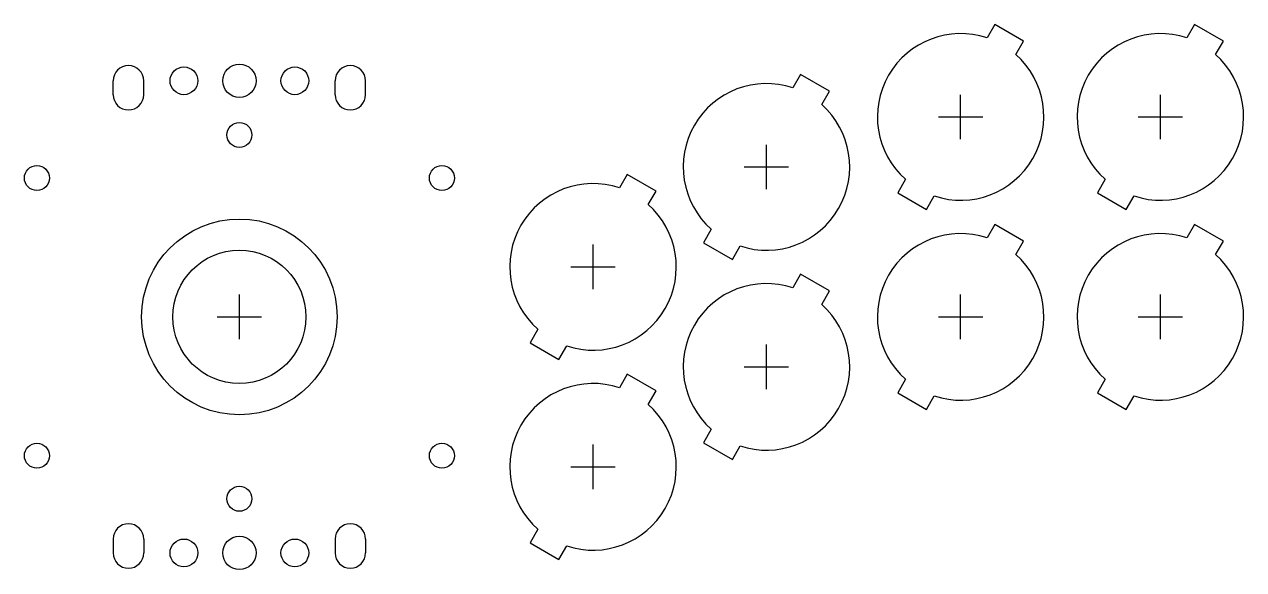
# Model space of a CAD drawing. Header units: millimetres. Extents: x -39 to 181, y -46 to 53.
import ezdxf

# ---------------------------------------------------------------- set-up
doc = ezdxf.new("R2010")
doc.units = ezdxf.units.MM
for name, color, linetype in [('BUTTONS', 1, 'Continuous'), ('GL_PLATE_HOLES', 2, 'Continuous'), ('JOYSTICK_BORE_24', 5, 'Continuous'), ('JOYSTICK_BORE_35.25', 3, 'Continuous'), ('REFERENCE', 8, 'Continuous')]:
    doc.layers.add(name, color=color, linetype=linetype)

msp = doc.modelspace()

# ---------------------------------------------------------------- linework, layer by layer
at = {"layer": 'BUTTONS'}
for points in [[(134.75, 50.23, 0.816497), (120.05, 24.77), (118.65, 22.34), (123.85, 19.34), (125.25, 21.77, 0.816497), (139.95, 47.23), (141.35, 49.66), (136.15, 52.66)], [(170.75, 50.23, 0.816497), (156.05, 24.77), (154.65, 22.34), (159.85, 19.34), (161.25, 21.77, 0.816497), (175.95, 47.23), (177.35, 49.66), (172.15, 52.66)], [(99.75, 41.23, 0.816497), (85.05, 15.77), (83.65, 13.34), (88.85, 10.34), (90.25, 12.77, 0.816497), (104.95, 38.23), (106.35, 40.66), (101.15, 43.66)], [(68.5, 23.23, 0.816497), (53.8, -2.23), (52.4, -4.66), (57.6, -7.66), (59, -5.23, 0.816497), (73.7, 20.23), (75.1, 22.66), (69.9, 25.66)], [(134.75, 14.23, 0.816497), (120.05, -11.23), (118.65, -13.66), (123.85, -16.66), (125.25, -14.23, 0.816497), (139.95, 11.23), (141.35, 13.66), (136.15, 16.66)], [(170.75, 14.23, 0.816497), (156.05, -11.23), (154.65, -13.66), (159.85, -16.66), (161.25, -14.23, 0.816497), (175.95, 11.23), (177.35, 13.66), (172.15, 16.66)], [(99.75, 5.23, 0.816497), (85.05, -20.23), (83.65, -22.66), (88.85, -25.66), (90.25, -23.23, 0.816497), (104.95, 2.23), (106.35, 4.66), (101.15, 7.66)], [(68.5, -12.77, 0.816497), (53.8, -38.23), (52.4, -40.66), (57.6, -43.66), (59, -41.23, 0.816497), (73.7, -15.77), (75.1, -13.34), (69.9, -10.34)]]:
    msp.add_lwpolyline(points, format="xyb", close=True, dxfattribs=at)
at = {"layer": 'GL_PLATE_HOLES'}
for p, q in [((-22.75, 40), (-22.75, 42.5)), ((-17.25, 40), (-17.25, 42.5)), ((17.25, 40), (17.25, 42.5)), ((22.75, 40), (22.75, 42.5)), ((-22.75, -40), (-22.75, -42.5)), ((-17.25, -40), (-17.25, -42.5)), ((17.25, -40), (17.25, -42.5)), ((22.75, -40), (22.75, -42.5))]:
    msp.add_line(p, q, dxfattribs=at)
for centre, radius in [((-10, 42.5), 2.5), ((0, 42.5), 3), ((10, 42.5), 2.5), ((0, 32.75), 2.25), ((-36.5, 25), 2.25), ((36.5, 25), 2.25), ((-36.5, -25), 2.25), ((36.5, -25), 2.25), ((0, -32.75), 2.25), ((0, -42.5), 3), ((-10, -42.5), 2.5), ((10, -42.5), 2.5)]:
    msp.add_circle(centre, radius, dxfattribs=at)
for centre, start, end in [((-20, 42.5), 0, 180), ((20, 42.5), 0, 180), ((-20, 40), 180, 360), ((20, 40), 180, 360), ((-20, -40), 0, 180), ((20, -40), 0, 180), ((-20, -42.5), -180, 0), ((20, -42.5), -180, 0)]:
    msp.add_arc(centre, 2.75, start, end, dxfattribs=at)
at = {"layer": 'JOYSTICK_BORE_24'}
msp.add_circle((0, 0), 12, dxfattribs=at)
at = {"layer": 'JOYSTICK_BORE_35.25'}
msp.add_circle((0, 0), 17.62, dxfattribs=at)
at = {"layer": 'REFERENCE'}
for p, q in [((130, 32), (130, 40)), ((166, 32), (166, 40)), ((126, 36), (134, 36)), ((162, 36), (170, 36)), ((95, 23), (95, 31)), ((91, 27), (99, 27)), ((63.75, 5), (63.75, 13)), ((59.75, 9), (67.75, 9)), ((0, -4), (0, 4)), ((130, -4), (130, 4)), ((166, -4), (166, 4)), ((-4, 0), (4, 0)), ((126, 0), (134, 0)), ((162, 0), (170, 0)), ((95, -13), (95, -5)), ((91, -9), (99, -9)), ((63.75, -31), (63.75, -23)), ((59.75, -27), (67.75, -27))]:
    msp.add_line(p, q, dxfattribs=at)

doc.saveas('drawing.dxf')
